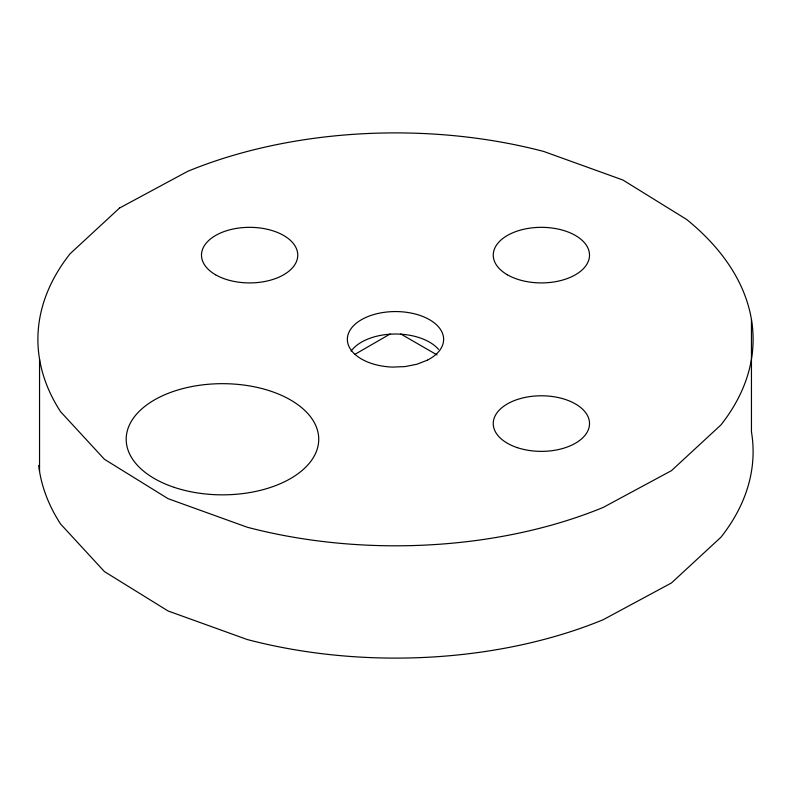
<?xml version="1.0" encoding="UTF-8"?>
<svg xmlns="http://www.w3.org/2000/svg" width="791" height="791" viewBox="0 0 791 791"><rect width="100%" height="100%" fill="white"/><g stroke="black" fill="none" stroke-linecap="round" stroke-linejoin="round"><path stroke-width="1.19" d="M355.03 354.279L390.171 334M400.819 334L437.037 354.912M751.45 319.524L751.45 431.827A357.601 206.461 0 0 1 720.927 537.237L671.47 582.947L603.207 619.709A357.601 206.461 0 0 1 247.257 639.533L168.078 610.978L104.402 571.567L60.561 523.988A357.601 206.461 0 0 1 38.69 465.395M39.55 359.173L39.55 471.476M351.105 351.066A48.142 27.794 0 0 1 393.918 334.029A48.142 27.794 0 0 1 438.57 349.404M119.53 208.053L70.073 253.763A357.601 206.461 0 0 0 60.561 411.686L104.402 459.264L168.078 498.676L247.257 527.231A357.601 206.461 0 0 0 603.207 507.417L671.47 470.645L720.927 424.935A357.601 206.461 0 0 0 686.598 219.433L622.922 180.022L543.743 151.467A357.601 206.461 0 0 0 187.793 171.291L119.53 208.053M427.407 360.162L416.995 364.216L405.111 366.579L392.573 367.093A48.142 27.794 0 0 1 349.84 330.539A48.142 27.794 0 0 1 422.058 316.173A48.142 27.794 0 0 1 427.407 360.162M174.317 487.394A96.275 55.588 0 0 0 318.733 439.262A96.275 55.588 0 0 0 174.317 391.12A96.275 55.588 0 0 0 174.317 487.394M517.314 447.647A48.142 27.794 0 0 0 589.522 423.571A48.142 27.794 0 0 0 517.314 399.504A48.142 27.794 0 0 0 517.314 447.647M507.347 274.774A48.142 27.794 0 0 0 587.881 262.315A48.142 27.794 0 0 0 528.922 228.283A48.142 27.794 0 0 0 507.347 274.774M215.577 274.774A48.142 27.794 0 0 0 296.121 262.315A48.142 27.794 0 0 0 237.162 228.283A48.142 27.794 0 0 0 215.577 274.774"/></g></svg>
